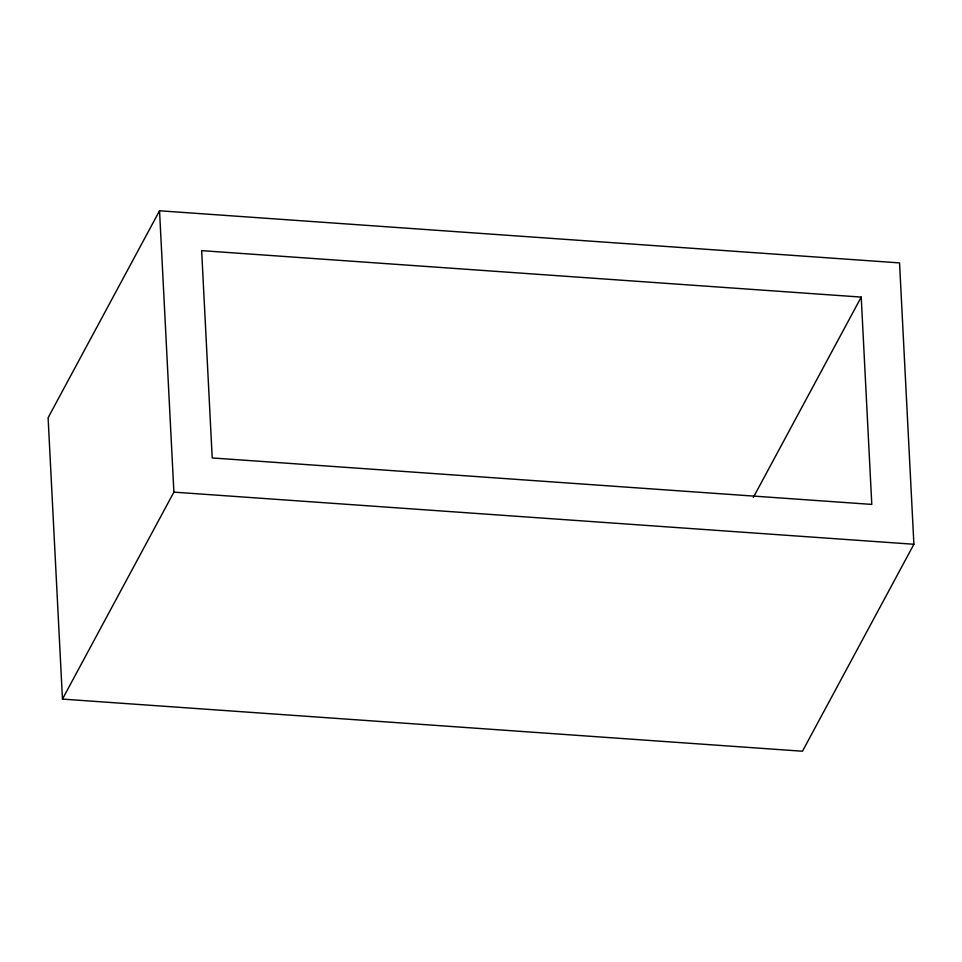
<?xml version="1.0" encoding="UTF-8"?>
<svg xmlns="http://www.w3.org/2000/svg" width="962" height="962" viewBox="0 0 962 962"><rect width="100%" height="100%" fill="white"/><g stroke="black" fill="none" stroke-linecap="round" stroke-linejoin="round"><path stroke-width="1.44" d="M159.536 210.774L48.1 417.736L62.458 699.097L802.464 751.226L913.9 544.264L899.542 262.903L159.536 210.774L173.894 492.135L62.458 699.097M753.33 497.462L861.218 297.09L201.647 250.637L212.217 457.948L871.788 504.413L861.218 297.09M173.894 492.135L913.9 544.264"/></g></svg>
